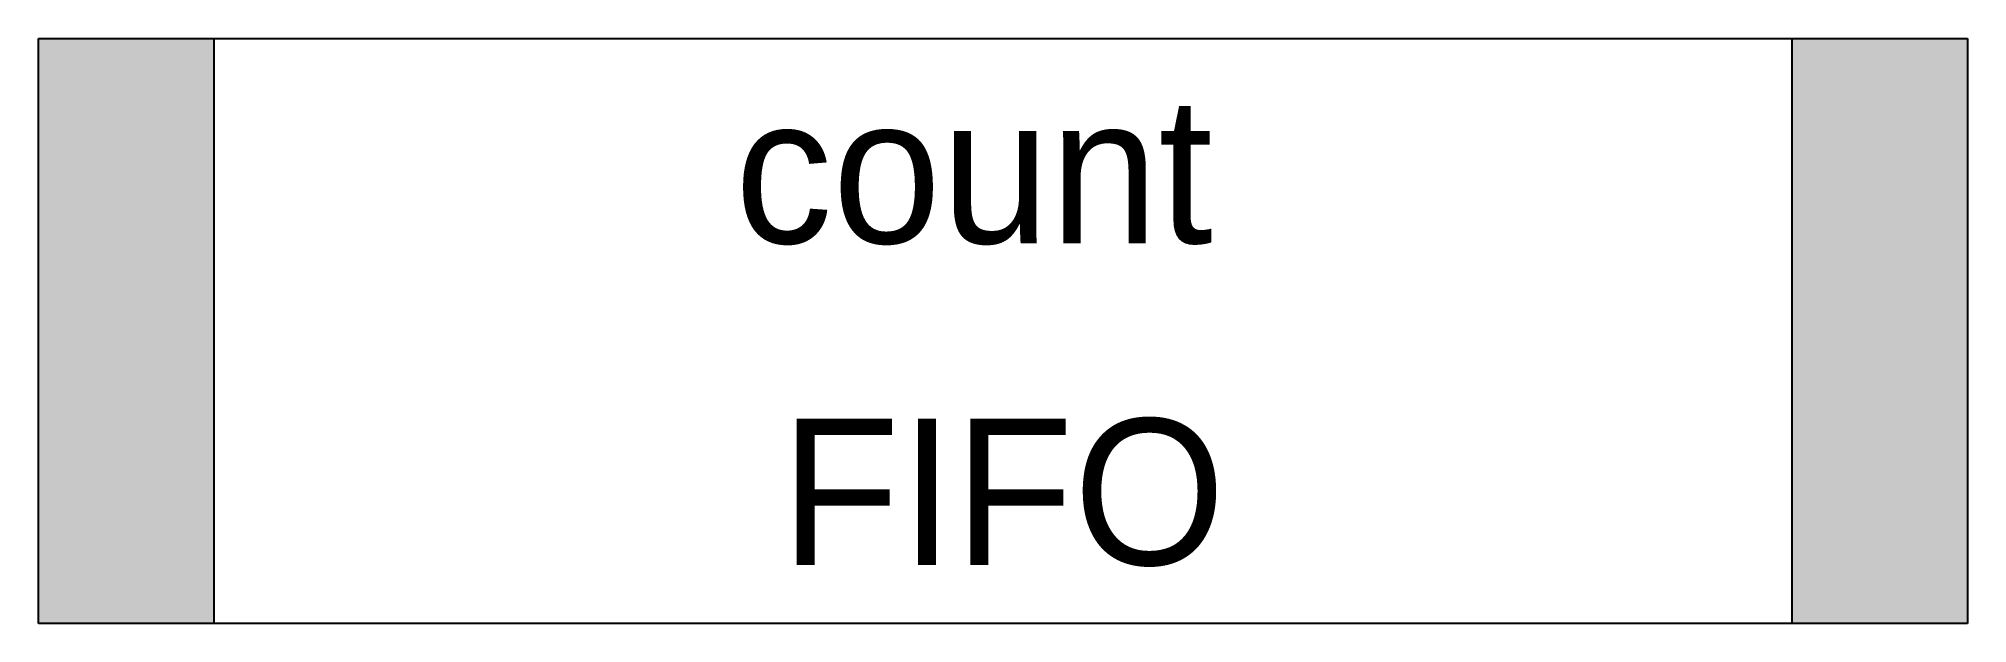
# Model space of a CAD drawing. Header units: millimetres. Extents: x 0 to 33, y 0 to 10.
import ezdxf
from ezdxf.enums import TextEntityAlignment as Align

# ---------------------------------------------------------------- set-up
doc = ezdxf.new("R2010")
doc.units = ezdxf.units.MM
doc.layers.get('0').update_dxf_attribs({"lineweight": 25})
doc.styles.add('textstyle3', font='')
doc.styles.get('textstyle3').set_extended_font_data('Source Sans Pro')

# ---------------------------------------------------------------- blocks, each defined once
blk = doc.blocks.new('blocking-bar')
at = {"transparency": 33554687}
blk.add_hatch(color=256, dxfattribs=at).paths.add_polyline_path([(0, 0), (0, 10), (3, 10), (3, 0)], flags=0)
for p, q in [((0, 10), (3, 10)), ((0, 0), (0, 10)), ((3, 10), (3, 0)), ((3, 0), (0, 0))]:
    blk.add_line(p, q)

msp = doc.modelspace()

# ---------------------------------------------------------------- linework, layer by layer
for p, q in [((0, 10), (33, 10)), ((0, 0), (0, 10)), ((33, 10), (33, 0)), ((33, 0), (0, 0))]:
    msp.add_line(p, q)

# ---------------------------------------------------------------- block references
for p in [(0, 0), (30, 0)]:
    msp.add_blockref('blocking-bar', p)

# ---------------------------------------------------------------- texts
at = {"style": 'textstyle3'}
msp.add_text('FIFO', height=2.5, dxfattribs=at).set_placement((16.5, 1), align=Align.CENTER)
msp.add_attdef('count', text='10', height=2.5, dxfattribs=at).set_placement((16, 9), align=Align.TOP_CENTER)

doc.saveas('drawing.dxf')
